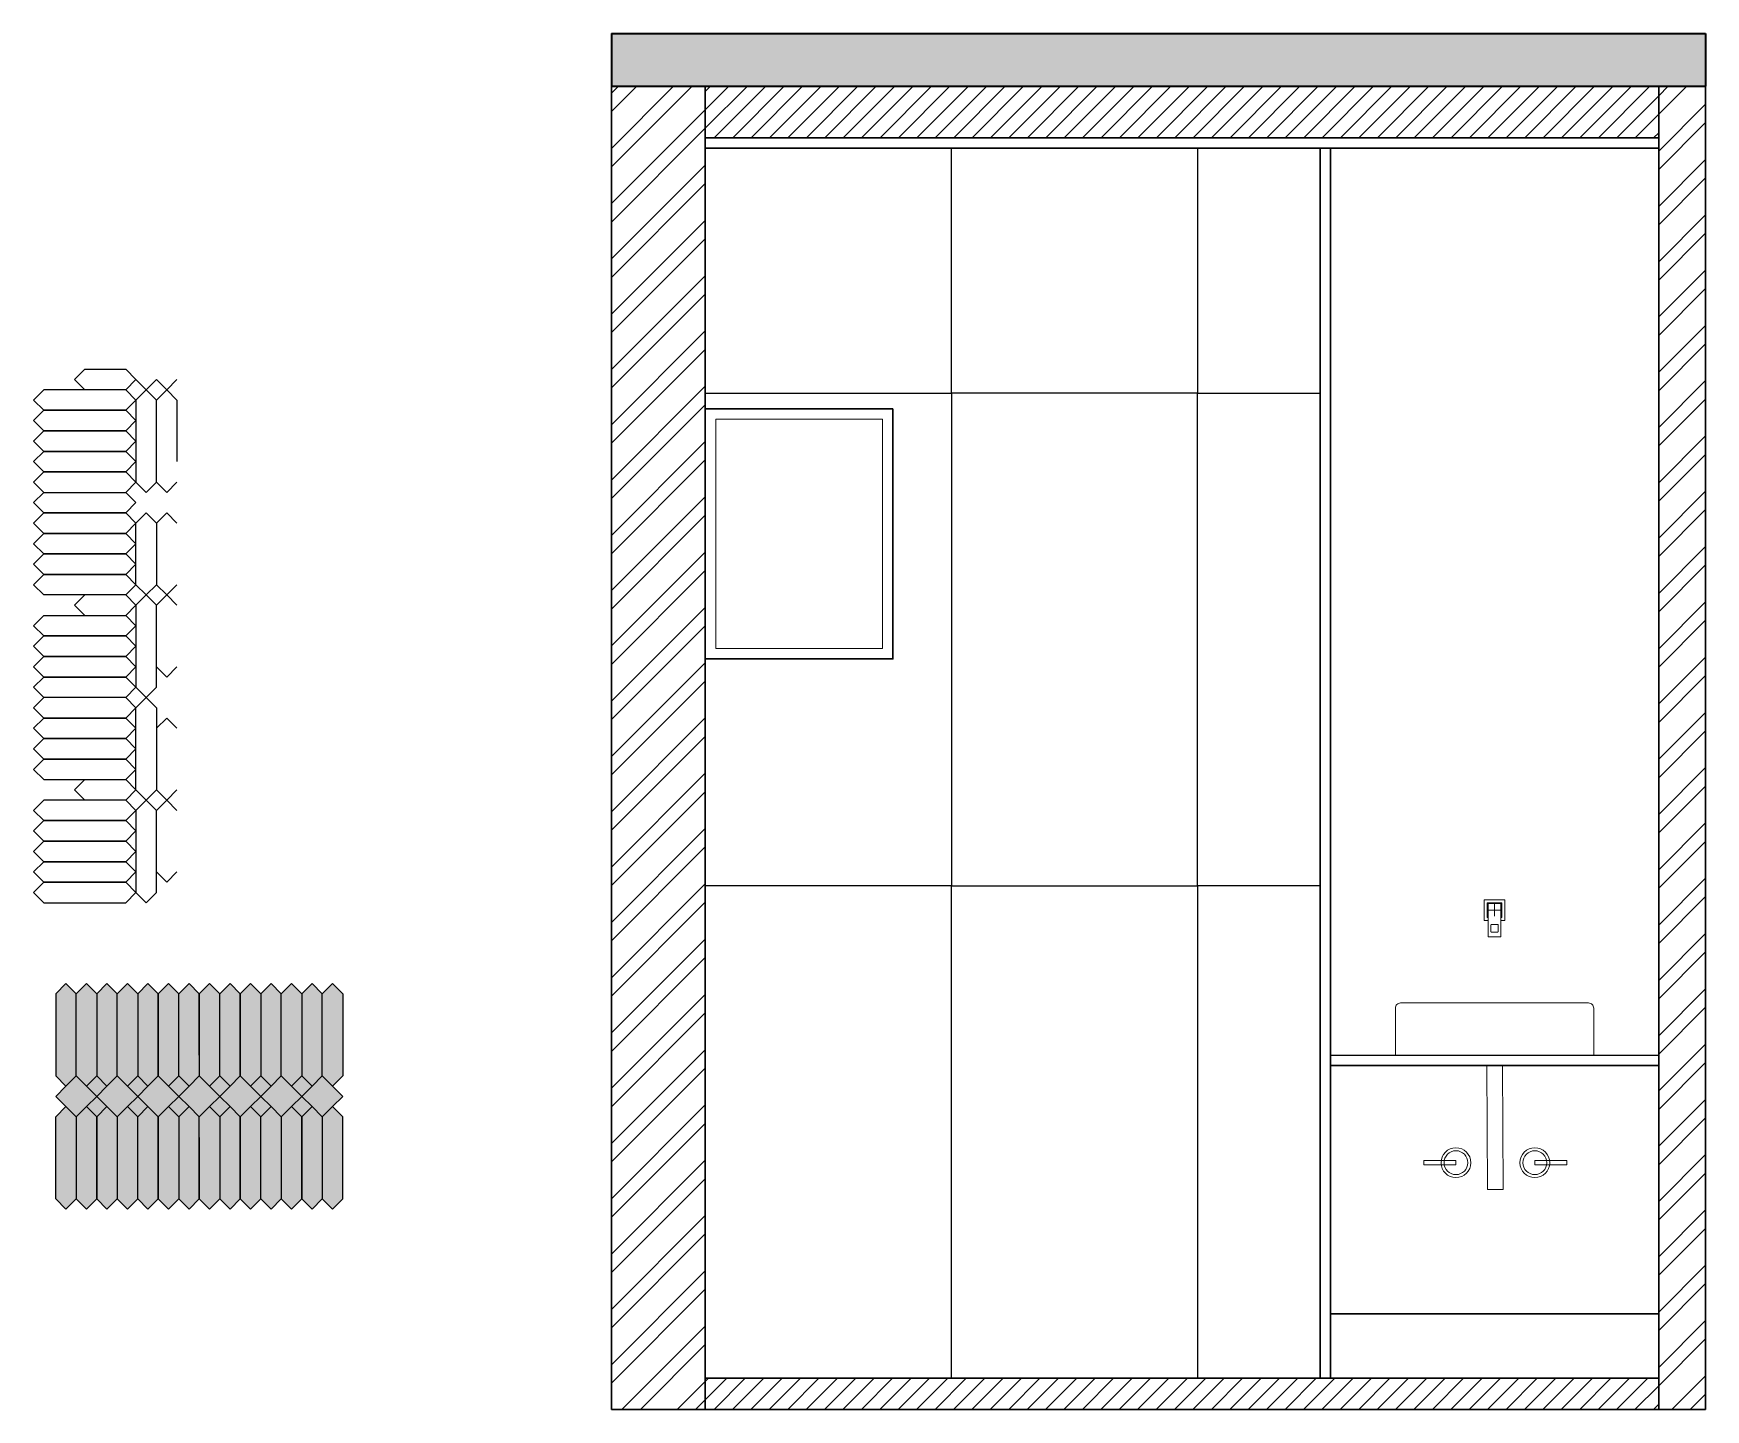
# Model space of a CAD drawing. Header units: millimetres. Extents: x 56222 to 3066687, y -650199 to -121287.
# Drawn here: x 156310.2 to 156470.7, y -180725.8 to -180593.8 of the extents above; entities that cross this region are included whole.
import ezdxf

# ---------------------------------------------------------------- set-up
doc = ezdxf.new("R2010")
doc.units = ezdxf.units.MM
doc.header["$MEASUREMENT"] = 0
doc.layers.add('AR HATCH-7', color=7, linetype='Continuous')
doc.layers.add('str coll', color=6, linetype='Continuous')
for name, color, linetype, lineweight in [('dim05', 1, 'Continuous', 13), ('Flooring', 253, 'Continuous', 30), ('FURNITURE', 32, 'Continuous', 9), ('HACHA', 253, 'Continuous', 5), ('INT-MISCELLENOUS', 250, 'Continuous', 0), ('UTILITY', 48, 'Continuous', 9), ('wall', 7, 'Continuous', 30), ('XX~SLAB ( BEAM )~ ( DIM )', 7, 'Continuous', 9)]:
    doc.layers.add(name, color=color, linetype=linetype, lineweight=lineweight)
doc.layers.add('hatch', color=253, linetype='Continuous', lineweight=0, transparency=0.4)
pattern_1 = [(45, (10583.0752, -2536.0334), (-0.8838834765, 0.8838834765), [])]

# ---------------------------------------------------------------- blocks, each defined once
blk = doc.blocks.new('28')
at = {"layer": 'INT-MISCELLENOUS'}
for p, q in [((2733.9, 15158.2), (2733.9, 15225.2)), ((2734.4, 15225.7), (2801.4, 15225.7)), ((2801.9, 15225.2), (2801.9, 15158.2)), ((2744.3, 15214.9), (2744.3, 15168.6)), ((2744.3, 15213.6), (2744.3, 15169.9)), ((2744.5, 15213.6), (2744.5, 15169.9)), ((2791.1, 15215.4), (2744.8, 15215.4)), ((2746.2, 15213), (2745, 15190.5)), ((2745, 15190.5), (2745, 15169.3)), ((2789.8, 15215.3), (2746.1, 15215.3)), ((2789.8, 15215.1), (2746.1, 15215.1)), ((2746.2, 15213), (2747.5, 15211.6)), ((2789.1, 15213.5), (2746.7, 15213.5)), ((2747.5, 15211.6), (2747.5, 15104.8)), ((2787.9, 15191.7), (2747.9, 15191.7)), ((2762.9, 15191.7), (2772.9, 15191.7)), ((2767.9, 15211.7), (2767.9, 15171.7)), ((2788.3, 15211.6), (2789.6, 15213)), ((2788.3, 15104.8), (2788.3, 15211.6)), ((2790.9, 15190.5), (2789.6, 15213)), ((2790.9, 15169.3), (2790.9, 15190.5)), ((2791.3, 15169.9), (2791.3, 15213.6)), ((2791.5, 15169.9), (2791.5, 15213.6)), ((2791.6, 15168.6), (2791.6, 15214.9)), ((2747.3, 15157.7), (2734.4, 15157.7)), ((2745.5, 15168.8), (2745.5, 15168.8)), ((2745.5, 15168.8), (2747.3, 15168.8)), ((2746.1, 15168.3), (2747.3, 15168.3)), ((2746.1, 15168.1), (2747.3, 15168.1)), ((2747.3, 15166.5), (2747.3, 15104.8)), ((2755.7, 15142.8), (2755.7, 15122.3)), ((2778.2, 15144.8), (2757.7, 15144.8)), ((2757.7, 15120.3), (2778.2, 15120.3)), ((2780.2, 15122.3), (2780.2, 15142.8)), ((2788.5, 15104.8), (2788.5, 15166.5)), ((2801.4, 15157.7), (2788.5, 15157.7)), ((2788.6, 15168.8), (2790.4, 15168.8)), ((2788.6, 15168.3), (2789.8, 15168.3)), ((2788.6, 15168.1), (2791.1, 15168.1)), ((2788.6, 15168.1), (2789.8, 15168.1)), ((2790.4, 15168.8), (2790.4, 15168.8)), ((2748, 15104.3), (2747.8, 15104.3)), ((2787.8, 15104.3), (2748, 15104.3)), ((2788, 15104.3), (2787.8, 15104.3))]:
    blk.add_line(p, q, dxfattribs=at)
for centre, radius, start, end in [((2734.4, 15225.2), 0.5, 90, 180), ((2801.4, 15225.2), 0.5, 0, 90), ((2744.8, 15214.9), 0.5, 90, 180), ((2746.1, 15213.6), 1.75, 90, 180), ((2746.1, 15169.9), 1.75, 180, 270), ((2746.1, 15213.6), 1.54, 90, 180), ((2746.1, 15169.9), 1.54, 180, 270), ((2745.5, 15190.5), 0.5, 176.8709, 180.0001), ((2745.5, 15169.3), 0.5, 180.0001, 270), ((2746.7, 15213), 0.5, 90, 176.8709), ((2789.1, 15213), 0.5, 3.1291, 90), ((2789.8, 15213.6), 1.75, 0, 90), ((2789.8, 15213.6), 1.54, 0, 90), ((2789.8, 15169.9), 1.75, 270, 0), ((2789.8, 15169.9), 1.54, 270, 0), ((2790.4, 15169.3), 0.5, 270, 359.9999), ((2790.4, 15190.5), 0.5, 0, 3.1291), ((2791.1, 15214.9), 0.5, 0, 90), ((2734.4, 15158.2), 0.5, 180, 270), ((2744.8, 15168.6), 0.5, 180, 270), ((2791.1, 15168.6), 0.5, 270, 0), ((2801.4, 15158.2), 0.5, 270, 0), ((2747.8, 15104.8), 0.5, 180, 270), ((2788, 15104.8), 0.5, 270, 0)]:
    blk.add_arc(centre, radius, start, end, dxfattribs=at)
blk.add_ellipse((2788.9, 15166.5), major_axis=(0, -3.5), ratio=0.087489, start_param=4.267199, end_param=4.712542, dxfattribs=at)
for points, knots in [([(2747.3, 15169.3), (2747.3, 15169.3), (2747.3, 15169.2), (2747.3, 15168.8), (2747.3, 15168.3), (2747.3, 15167.5), (2747.3, 15166.8), (2747.3, 15166.5)], [0.1341546, 0.1341546, 0.1341546, 0.1341546, 0.2729105, 0.4084535, 0.5742392, 0.7712264, 1, 1, 1, 1]), ([(2788.6, 15167.9), (2788.6, 15167.9), (2788.6, 15168.2), (2788.6, 15168.6), (2788.6, 15169), (2788.7, 15169.3), (2788.7, 15169.4), (2788.7, 15169.5)], [0, 0, 0, 0, 0.01693, 0.2332864, 0.4356781, 0.6238469, 0.7791071, 0.7791071, 0.7791071, 0.7791071]), ([(2755.7, 15142.8), (2755.7, 15143.1), (2755.8, 15143.6), (2756.3, 15144.3), (2756.9, 15144.7), (2757.4, 15144.8), (2757.7, 15144.8)], [0, 0, 0, 0, 0.263778, 0.516477, 0.767899, 1, 1, 1, 1]), ([(2757.7, 15120.3), (2757.4, 15120.3), (2756.8, 15120.4), (2756.2, 15120.9), (2755.8, 15121.5), (2755.7, 15122.1), (2755.7, 15122.3)], [0, 0, 0, 0, 0.263778, 0.516477, 0.767899, 1, 1, 1, 1]), ([(2778.2, 15144.8), (2778.4, 15144.8), (2779, 15144.7), (2779.7, 15144.2), (2780.1, 15143.5), (2780.2, 15143), (2780.2, 15142.8)], [0, 0, 0, 0, 0.263778, 0.516477, 0.767899, 1, 1, 1, 1]), ([(2780.2, 15122.3), (2780.2, 15122), (2780.1, 15121.5), (2779.6, 15120.8), (2778.9, 15120.4), (2778.4, 15120.3), (2778.2, 15120.3)], [0, 0, 0, 0, 0.263778, 0.516477, 0.767899, 1, 1, 1, 1])]:
    blk.add_open_spline(points, degree=3, knots=knots, dxfattribs=at)

msp = doc.modelspace()

# ---------------------------------------------------------------- hatches: boundary and pattern name
at = {"layer": 'AR HATCH-7', "lineweight": 30, "transparency": 33554559}
h = msp.add_hatch(dxfattribs=at)
h.set_pattern_fill('ANSI31', color=9, scale=10)
h.set_pattern_definition(pattern_1)
h.paths.add_polyline_path([(156374.662, -180722.794), (156374.662, -180725.794), (156466.162, -180725.794), (156466.162, -180722.794)])
at = {"layer": 'hatch'}
h = msp.add_hatch(dxfattribs=at)
h.set_pattern_fill('AR-CONC', color=256, scale=0.5)
h.set_pattern_definition([(50, (10583.0752, -2536.0334), (3.586300913, -0.313760675), [0.375, -4.125]), (355, (10583.0752, -2536.0334), (-0.69375667, 3.76096067), [0.3, -3.3]), (100.4514445, (10583.374, -2536.0596), (2.892544234, 3.447199955), [0.31870096, -3.50571056]), (46.1842, (10583.0752, -2535.0334), (5.33620665, -0.8275964), [0.5625, -6.1875]), (96.6356355, (10583.52, -2535.1024), (4.67330973, 4.870593), [0.47805171, -5.2585688]), (351.184164, (10583.075, -2535.0334), (4.67330973, 4.870593), [0.45, -4.95]), (21, (10583.5752, -2535.2834), (2.98453526, -2.013094453), [0.375, -4.125]), (326, (10583.5752, -2535.2834), (1.21657666, 3.625750225), [0.3, -3.3]), (71.4514447, (10583.824, -2535.4512), (4.201111884, 1.612655764), [0.31870095, -3.50571056]), (37.5, (10583.0752, -2536.0334), (0.0607992766, 1.664469269), [0, -3.26, 0, -3.35, 0, -3.3125]), (7.5, (10583.0752, -2536.0334), (1.315347687, 1.97205856), [0, -1.91, 0, -3.185, 0, -1.2625]), (327.5, (10581.9602, -2536.0334), (2.669112181, -0.112774359), [0, -1.25, 0, -3.9, 0, -5.175]), (317.5, (10581.4602, -2536.0334), (2.915930847, 0.500524912), [0, -1.625, 0, -2.59, 0, -3.675])])
h.paths.add_polyline_path([(156365.662, -180593.794), (156365.662, -180598.854), (156470.662, -180598.854), (156470.662, -180593.794)])
at = {"layer": 'hatch', "ltscale": 10}
h = msp.add_hatch(dxfattribs=at)
h.set_pattern_fill('ANSI32', color=256, scale=10, style=0)
h.set_pattern_definition([(45, (10583.0752, -2536.0334), (-2.65165043, 2.65165043), []), (45, (10584.843, -2536.0334), (-2.65165043, 2.65165043), [])])
h.paths.add_polyline_path([(156374.662, -180598.854), (156365.662, -180598.854), (156365.662, -180725.794), (156374.662, -180725.794)])
h.paths.add_polyline_path([(156466.162, -180725.794), (156470.662, -180725.794), (156470.662, -180598.854), (156466.162, -180598.854)])
at = {"layer": 'hatch'}
h = msp.add_hatch(dxfattribs=at)
h.set_pattern_fill('ANSI31', color=6, scale=10)
h.set_pattern_definition(pattern_1)
h.paths.add_polyline_path([(156466.162, -180603.794), (156466.162, -180598.854), (156374.662, -180598.854), (156374.662, -180603.794)])
at = {"layer": 'XX~SLAB ( BEAM )~ ( DIM )', "linetype": 'Continuous', "lineweight": 25, "true_color": 0x99371e, "transparency": 33554607}
h = msp.add_hatch(color=24, dxfattribs=at)
h.dxf.hatch_style = 1
h.paths.add_polyline_path([(156339.87, -180697.719), (156338.886, -180696.735), (156337.902, -180697.719), (156337.902, -180705.591), (156338.886, -180706.575), (156339.87, -180705.591)])
h.paths.add_polyline_path([(156337.902, -180697.719), (156336.918, -180696.735), (156335.934, -180697.719), (156335.934, -180705.591), (156336.918, -180706.575), (156337.902, -180705.591)])
h.paths.add_polyline_path([(156335.934, -180697.719), (156334.95, -180696.735), (156333.966, -180697.719), (156333.966, -180705.591), (156334.95, -180706.575), (156335.934, -180705.591)])
h.paths.add_polyline_path([(156333.966, -180697.719), (156332.982, -180696.735), (156331.998, -180697.719), (156331.998, -180705.591), (156332.982, -180706.575), (156333.966, -180705.591)])
h.paths.add_polyline_path([(156331.998, -180697.719), (156331.014, -180696.735), (156330.03, -180697.719), (156330.03, -180705.591), (156331.014, -180706.575), (156331.998, -180705.591)])
h.paths.add_polyline_path([(156330.03, -180697.719), (156329.046, -180696.735), (156328.062, -180697.719), (156328.062, -180705.591), (156329.046, -180706.575), (156330.03, -180705.591)])
h.paths.add_polyline_path([(156328.062, -180697.719), (156327.078, -180696.735), (156326.094, -180697.719), (156326.094, -180705.591), (156327.078, -180706.575), (156328.062, -180705.591)])
h.paths.add_polyline_path([(156326.094, -180699.687), (156326.094, -180697.719), (156325.11, -180696.735), (156324.126, -180697.719), (156324.126, -180705.591), (156325.11, -180706.575), (156326.094, -180705.591)])
h.paths.add_polyline_path([(156324.126, -180697.719), (156323.142, -180696.735), (156322.158, -180697.719), (156322.158, -180705.591), (156323.142, -180706.575), (156324.126, -180705.591)])
h.paths.add_polyline_path([(156322.158, -180697.719), (156321.174, -180696.735), (156320.19, -180697.719), (156320.19, -180705.591), (156321.174, -180706.575), (156322.158, -180705.591)])
h.paths.add_polyline_path([(156320.19, -180697.719), (156319.206, -180696.735), (156318.222, -180697.719), (156318.222, -180705.591), (156319.206, -180706.575), (156320.19, -180705.591)])
h.paths.add_polyline_path([(156318.222, -180697.719), (156317.238, -180696.735), (156316.254, -180697.719), (156316.254, -180705.591), (156317.238, -180706.575), (156318.222, -180705.591)])
h.paths.add_polyline_path([(156316.254, -180697.719), (156315.27, -180696.735), (156314.286, -180697.719), (156314.286, -180705.591), (156315.27, -180706.575), (156316.254, -180705.591)])
h.paths.add_polyline_path([(156314.286, -180697.719), (156313.302, -180696.735), (156312.318, -180697.719), (156312.318, -180705.591), (156313.302, -180706.575), (156314.286, -180705.591)])
h.paths.add_polyline_path([(156314.286, -180685.911), (156313.302, -180684.927), (156312.318, -180685.911), (156312.318, -180693.783), (156313.302, -180694.767), (156314.286, -180693.783)])
h.paths.add_polyline_path([(156316.254, -180685.911), (156315.27, -180684.927), (156314.286, -180685.911), (156314.286, -180693.783), (156315.27, -180694.767), (156316.254, -180693.783)])
h.paths.add_polyline_path([(156318.222, -180685.911), (156317.238, -180684.927), (156316.254, -180685.911), (156316.254, -180693.783), (156317.238, -180694.767), (156318.222, -180693.783)])
h.paths.add_polyline_path([(156320.19, -180685.911), (156319.206, -180684.927), (156318.222, -180685.911), (156318.222, -180693.783), (156319.206, -180694.767), (156320.19, -180693.783)])
h.paths.add_polyline_path([(156322.158, -180685.911), (156321.174, -180684.927), (156320.19, -180685.911), (156320.19, -180693.783), (156321.174, -180694.767), (156322.158, -180693.783)])
h.paths.add_polyline_path([(156324.126, -180685.911), (156323.142, -180684.927), (156322.158, -180685.911), (156322.158, -180693.783), (156323.142, -180694.767), (156324.126, -180693.783)])
h.paths.add_polyline_path([(156326.094, -180685.911), (156325.11, -180684.927), (156324.126, -180685.911), (156324.126, -180693.783), (156325.11, -180694.767), (156326.094, -180693.783)])
h.paths.add_polyline_path([(156328.062, -180685.911), (156327.078, -180684.927), (156326.094, -180685.911), (156326.094, -180691.815), (156326.094, -180693.783), (156327.078, -180694.767), (156328.062, -180693.783)])
h.paths.add_polyline_path([(156330.03, -180685.911), (156329.046, -180684.927), (156328.062, -180685.911), (156328.062, -180693.783), (156329.046, -180694.767), (156330.03, -180693.783)])
h.paths.add_polyline_path([(156331.998, -180685.911), (156331.014, -180684.927), (156330.03, -180685.911), (156330.03, -180693.783), (156331.014, -180694.767), (156331.998, -180693.783)])
h.paths.add_polyline_path([(156333.966, -180685.911), (156332.982, -180684.927), (156331.998, -180685.911), (156331.998, -180693.783), (156332.982, -180694.767), (156333.966, -180693.783)])
h.paths.add_polyline_path([(156335.934, -180685.911), (156334.95, -180684.927), (156333.966, -180685.911), (156333.966, -180693.783), (156334.95, -180694.767), (156335.934, -180693.783)])
h.paths.add_polyline_path([(156337.902, -180685.911), (156336.918, -180684.927), (156335.934, -180685.911), (156335.934, -180693.783), (156336.918, -180694.767), (156337.902, -180693.783)])
h.paths.add_polyline_path([(156339.87, -180685.911), (156338.886, -180684.927), (156337.902, -180685.911), (156337.902, -180693.783), (156338.886, -180694.767), (156339.87, -180693.783)])
at = {"layer": 'XX~SLAB ( BEAM )~ ( DIM )', "linetype": 'Continuous', "lineweight": 25, "true_color": 0x465e1c, "transparency": 33554556}
h = msp.add_hatch(color=69, dxfattribs=at)
h.dxf.hatch_style = 1
h.paths.add_polyline_path([(156339.87, -180695.751), (156338.886, -180694.767), (156337.902, -180693.783), (156336.918, -180694.767), (156335.934, -180695.751), (156336.918, -180696.735), (156337.902, -180697.719), (156338.886, -180696.735)])
h.paths.add_polyline_path([(156334.95, -180694.767), (156333.966, -180693.783), (156332.982, -180694.767), (156331.998, -180695.751), (156332.982, -180696.735), (156333.966, -180697.719), (156334.95, -180696.735), (156335.934, -180695.751)])
h.paths.add_polyline_path([(156331.014, -180694.767), (156330.03, -180693.783), (156329.046, -180694.767), (156328.062, -180695.751), (156329.046, -180696.735), (156330.03, -180697.719), (156331.014, -180696.735), (156331.998, -180695.751)])
h.paths.add_polyline_path([(156327.078, -180694.767), (156326.094, -180693.783), (156325.11, -180694.767), (156324.126, -180695.751), (156325.11, -180696.735), (156326.094, -180697.719), (156327.078, -180696.735), (156328.062, -180695.751)])
h.paths.add_polyline_path([(156323.142, -180694.767), (156322.158, -180693.783), (156321.174, -180694.767), (156320.19, -180695.751), (156321.174, -180696.735), (156322.158, -180697.719), (156323.142, -180696.735), (156324.126, -180695.751)])
h.paths.add_polyline_path([(156319.206, -180694.767), (156318.222, -180693.783), (156317.238, -180694.767), (156316.254, -180695.751), (156317.238, -180696.735), (156318.222, -180697.719), (156319.206, -180696.735), (156320.19, -180695.751)])
h.paths.add_polyline_path([(156315.27, -180694.767), (156314.286, -180693.783), (156313.302, -180694.767), (156312.318, -180695.751), (156313.302, -180696.735), (156314.286, -180697.719), (156315.27, -180696.735), (156316.254, -180695.751)])
h = msp.add_hatch(color=69, dxfattribs=at)
h.dxf.hatch_style = 1
h.paths.add_polyline_path([(156317.238, -180694.767), (156316.254, -180693.783), (156315.27, -180694.767), (156316.254, -180695.751)])
h.paths.add_polyline_path([(156320.19, -180693.783), (156319.206, -180694.767), (156320.19, -180695.751), (156321.174, -180694.767)])
h.paths.add_polyline_path([(156324.126, -180693.783), (156323.142, -180694.767), (156324.126, -180695.751), (156325.11, -180694.767)])
h.paths.add_polyline_path([(156321.174, -180696.735), (156320.19, -180695.751), (156319.206, -180696.735), (156320.19, -180697.719)])
h.paths.add_polyline_path([(156317.238, -180696.735), (156316.254, -180695.751), (156315.27, -180696.735), (156316.254, -180697.719)])
h.paths.add_polyline_path([(156324.126, -180695.751), (156323.142, -180696.735), (156324.126, -180697.719), (156325.11, -180696.735)])
h.paths.add_polyline_path([(156329.046, -180694.767), (156328.062, -180693.783), (156327.078, -180694.767), (156328.062, -180695.751)])
h.paths.add_polyline_path([(156328.062, -180695.751), (156327.078, -180696.735), (156328.062, -180697.719), (156329.046, -180696.735)])
h.paths.add_polyline_path([(156332.982, -180694.767), (156331.998, -180693.783), (156331.014, -180694.767), (156331.998, -180695.751)])
h.paths.add_polyline_path([(156332.982, -180696.735), (156331.998, -180695.751), (156331.014, -180696.735), (156331.998, -180697.719)])
h.paths.add_polyline_path([(156336.918, -180694.767), (156335.934, -180693.783), (156334.95, -180694.767), (156335.934, -180695.751)])
h.paths.add_polyline_path([(156336.918, -180696.735), (156335.934, -180695.751), (156334.95, -180696.735), (156335.934, -180697.719)])

# ---------------------------------------------------------------- linework, layer by layer
at = {"color": 6, "lineweight": 30}
for p, q in [((156374.662, -180603.794), (156466.162, -180603.794)), ((156374.662, -180604.794), (156466.162, -180604.794))]:
    msp.add_line(p, q, dxfattribs=at)
at = {"layer": 'dim05', "color": 1, "lineweight": 35}
for p, q in [((156365.662, -180593.794), (156470.662, -180593.794)), ((156365.662, -180593.794), (156365.662, -180598.854)), ((156470.662, -180593.794), (156470.662, -180598.854)), ((156365.662, -180598.854), (156470.662, -180598.854))]:
    msp.add_line(p, q, dxfattribs=at)
at = {"layer": 'Flooring', "ltscale": 4}
msp.add_line((156374.662, -180722.794), (156466.162, -180722.794), dxfattribs=at)
at = {"layer": 'FURNITURE', "lineweight": 30}
msp.add_lwpolyline([(156434.662, -180692.794), (156466.162, -180692.794), (156466.162, -180716.603), (156434.662, -180716.603)], close=True, dxfattribs=at)
at = {"layer": 'HACHA', "color": 5, "lineweight": 30}
for p, q in [((156433.662, -180722.794), (156433.662, -180604.794)), ((156434.662, -180722.794), (156434.662, -180604.794))]:
    msp.add_line(p, q, dxfattribs=at)
at = {"layer": 'str coll', "color": 252, "lineweight": 5, "true_color": 0x939598}
for points in [[(156449.657, -180692.794), (156451.168, -180692.794), (156451.246, -180704.677), (156449.734, -180704.677)], [(156446.706, -180701.908), (156443.63, -180701.908), (156443.63, -180702.318), (156446.706, -180702.318)], [(156454.275, -180701.908), (156457.35, -180701.908), (156457.35, -180702.318), (156454.275, -180702.318)]]:
    msp.add_lwpolyline(points, close=True, dxfattribs=at)
for centre, radius in [((156446.706, -180702.113), 1.429), ((156446.706, -180702.113), 1.143), ((156454.275, -180702.113), 1.429), ((156454.275, -180702.113), 1.143)]:
    msp.add_circle(centre, radius, dxfattribs=at)
at = {"layer": 'UTILITY', "ltscale": 3}
msp.add_lwpolyline([(156459.929, -180691.794), (156440.896, -180691.794), (156440.896, -180687.292, -0.4142136), (156441.396, -180686.792), (156459.429, -180686.792, -0.4142136), (156459.929, -180687.292)], format="xyb", close=True, dxfattribs=at)
at = {"layer": 'wall', "lineweight": 30}
for p, q in [((156365.662, -180598.854), (156365.662, -180725.794)), ((156374.662, -180598.854), (156374.662, -180725.794)), ((156466.162, -180598.854), (156466.162, -180725.794)), ((156470.662, -180598.854), (156470.662, -180725.794)), ((156365.662, -180725.794), (156470.662, -180725.794))]:
    msp.add_line(p, q, dxfattribs=at)
at = {"layer": 'wall', "color": 18, "lineweight": 25, "true_color": 0x000000}
for p, q in [((156434.662, -180691.794), (156466.162, -180691.794)), ((156434.662, -180692.794), (156466.162, -180692.794))]:
    msp.add_line(p, q, dxfattribs=at)
at = {"layer": 'wall', "lineweight": 30}
msp.add_lwpolyline([(156392.662, -180629.794), (156374.662, -180629.794), (156374.662, -180653.794), (156392.662, -180653.794)], close=True, dxfattribs=at)
at = {"layer": 'wall', "lineweight": 5}
msp.add_lwpolyline([(156391.662, -180630.794), (156375.662, -180630.794), (156375.662, -180652.794), (156391.662, -180652.794)], close=True, dxfattribs=at)
at = {"layer": 'XX~SLAB ( BEAM )~ ( DIM )', "color": 33, "lineweight": 25, "true_color": 0xbea383}
for p, q in [((156315.099, -180626.008), (156314.115, -180626.992)), ((156320.019, -180626.992), (156319.035, -180626.008)), ((156311.163, -180627.976), (156310.179, -180628.96)), ((156315.099, -180627.976), (156314.115, -180626.992)), ((156320.019, -180626.992), (156319.035, -180627.976)), ((156320.019, -180628.96), (156319.035, -180627.976)), ((156321.003, -180627.976), (156320.019, -180626.992)), ((156321.003, -180627.976), (156320.019, -180628.96)), ((156321.003, -180627.976), (156321.987, -180626.992)), ((156321.003, -180627.976), (156321.987, -180626.992)), ((156321.003, -180627.976), (156321.987, -180628.96)), ((156322.971, -180627.976), (156321.987, -180626.992)), ((156322.971, -180627.976), (156321.987, -180626.992)), ((156322.971, -180627.976), (156321.987, -180628.96)), ((156322.971, -180627.976), (156321.987, -180628.96)), ((156322.971, -180627.976), (156323.955, -180626.992)), ((156322.971, -180627.976), (156323.955, -180628.96)), ((156311.163, -180629.944), (156310.179, -180628.96)), ((156311.163, -180629.944), (156310.179, -180630.928)), ((156320.019, -180628.96), (156319.035, -180629.944)), ((156320.019, -180630.928), (156319.035, -180629.944)), ((156323.955, -180628.96), (156323.955, -180634.864)), ((156311.163, -180631.912), (156310.179, -180630.928)), ((156320.019, -180630.928), (156319.035, -180631.912)), ((156311.163, -180631.912), (156310.179, -180632.896)), ((156311.163, -180633.88), (156310.179, -180632.896)), ((156320.019, -180632.896), (156319.035, -180631.912)), ((156320.019, -180632.896), (156319.035, -180633.88)), ((156311.163, -180633.88), (156310.179, -180634.864)), ((156320.019, -180634.864), (156319.035, -180633.88)), ((156311.163, -180635.848), (156310.179, -180634.864)), ((156311.163, -180635.848), (156310.179, -180636.832)), ((156320.019, -180634.864), (156319.035, -180635.848)), ((156320.019, -180636.832), (156319.035, -180635.848)), ((156311.163, -180637.816), (156310.179, -180636.832)), ((156311.163, -180637.816), (156310.179, -180638.8)), ((156320.019, -180636.832), (156319.035, -180637.816)), ((156320.019, -180638.8), (156319.035, -180637.816)), ((156320.019, -180636.832), (156321.003, -180637.816)), ((156321.987, -180636.832), (156321.003, -180637.816)), ((156321.987, -180636.832), (156322.971, -180637.816)), ((156323.955, -180636.832), (156322.971, -180637.816)), ((156311.163, -180639.784), (156310.179, -180638.8)), ((156320.019, -180638.8), (156319.035, -180639.784)), ((156311.163, -180639.784), (156310.179, -180640.768)), ((156311.163, -180641.752), (156310.179, -180640.768)), ((156320.019, -180640.768), (156319.035, -180639.784)), ((156320.019, -180640.768), (156319.035, -180641.752)), ((156320.019, -180640.768), (156321.003, -180639.784)), ((156321.987, -180640.768), (156321.003, -180639.784)), ((156321.987, -180640.768), (156322.971, -180639.784)), ((156323.955, -180640.768), (156322.971, -180639.784)), ((156311.163, -180641.752), (156310.179, -180642.736)), ((156311.163, -180643.72), (156310.179, -180642.736)), ((156320.019, -180642.736), (156319.035, -180641.752)), ((156320.019, -180642.736), (156319.035, -180643.72)), ((156311.163, -180643.72), (156310.179, -180644.704)), ((156320.019, -180644.704), (156319.035, -180643.72)), ((156311.163, -180645.688), (156310.179, -180644.704)), ((156311.163, -180645.688), (156310.179, -180646.672)), ((156320.019, -180644.704), (156319.035, -180645.688)), ((156320.019, -180646.672), (156319.035, -180645.688)), ((156311.163, -180647.656), (156310.179, -180646.672)), ((156320.019, -180646.672), (156319.035, -180647.656)), ((156321.003, -180647.656), (156320.019, -180646.672)), ((156321.003, -180647.656), (156321.987, -180646.672)), ((156322.971, -180647.656), (156321.987, -180646.672)), ((156322.971, -180647.656), (156321.987, -180646.672)), ((156322.971, -180647.656), (156323.955, -180646.672)), ((156315.099, -180647.656), (156314.115, -180648.64)), ((156315.099, -180649.624), (156314.115, -180648.64)), ((156320.019, -180648.64), (156319.035, -180647.656)), ((156320.019, -180648.64), (156319.035, -180649.624)), ((156321.003, -180647.656), (156320.019, -180648.64)), ((156321.003, -180647.656), (156321.987, -180648.64)), ((156321.003, -180647.656), (156321.987, -180648.64)), ((156322.971, -180647.656), (156321.987, -180648.64)), ((156322.971, -180647.656), (156321.987, -180648.64)), ((156322.971, -180647.656), (156323.955, -180648.64)), ((156311.163, -180649.624), (156310.179, -180650.608)), ((156311.163, -180651.592), (156310.179, -180650.608)), ((156320.019, -180650.608), (156319.035, -180649.624)), ((156320.019, -180650.608), (156319.035, -180651.592)), ((156311.163, -180651.592), (156310.179, -180652.576)), ((156320.019, -180652.576), (156319.035, -180651.592)), ((156311.163, -180653.56), (156310.179, -180652.576)), ((156311.163, -180653.56), (156310.179, -180654.544)), ((156320.019, -180652.576), (156319.035, -180653.56)), ((156320.019, -180654.544), (156319.035, -180653.56)), ((156311.163, -180655.528), (156310.179, -180654.544)), ((156311.163, -180655.528), (156310.179, -180656.512)), ((156320.019, -180654.544), (156319.035, -180655.528)), ((156320.019, -180656.512), (156319.035, -180655.528)), ((156321.987, -180654.544), (156322.971, -180655.528)), ((156323.955, -180654.544), (156322.971, -180655.528)), ((156311.163, -180657.496), (156310.179, -180656.512)), ((156320.019, -180656.512), (156319.035, -180657.496)), ((156320.019, -180656.512), (156321.003, -180657.496)), ((156321.987, -180656.512), (156321.003, -180657.496)), ((156311.163, -180657.496), (156310.179, -180658.48)), ((156311.163, -180659.464), (156310.179, -180658.48)), ((156320.019, -180658.48), (156319.035, -180657.496)), ((156320.019, -180658.48), (156319.035, -180659.464)), ((156320.019, -180658.48), (156321.003, -180657.496)), ((156321.987, -180658.48), (156321.003, -180657.496)), ((156311.163, -180659.464), (156310.179, -180660.448)), ((156320.019, -180660.448), (156319.035, -180659.464)), ((156321.987, -180660.448), (156322.971, -180659.464)), ((156323.955, -180660.448), (156322.971, -180659.464)), ((156311.163, -180661.432), (156310.179, -180660.448)), ((156311.163, -180661.432), (156310.179, -180662.416)), ((156320.019, -180660.448), (156319.035, -180661.432)), ((156320.019, -180662.416), (156319.035, -180661.432)), ((156311.163, -180663.4), (156310.179, -180662.416)), ((156311.163, -180663.4), (156310.179, -180664.384)), ((156320.019, -180662.416), (156319.035, -180663.4)), ((156320.019, -180664.384), (156319.035, -180663.4)), ((156311.163, -180665.368), (156310.179, -180664.384)), ((156320.019, -180664.384), (156319.035, -180665.368)), ((156315.099, -180665.368), (156314.115, -180666.352)), ((156315.099, -180667.336), (156314.115, -180666.352)), ((156320.019, -180666.352), (156319.035, -180665.368)), ((156320.019, -180666.352), (156319.035, -180667.336)), ((156321.003, -180667.336), (156320.019, -180666.352)), ((156321.003, -180667.336), (156321.987, -180666.352)), ((156321.003, -180667.336), (156321.987, -180666.352)), ((156322.971, -180667.336), (156321.987, -180666.352)), ((156322.971, -180667.336), (156321.987, -180666.352)), ((156322.971, -180667.336), (156323.955, -180666.352)), ((156311.163, -180667.336), (156310.179, -180668.32)), ((156311.163, -180669.304), (156310.179, -180668.32)), ((156320.019, -180668.32), (156319.035, -180667.336)), ((156320.019, -180668.32), (156319.035, -180669.304)), ((156321.003, -180667.336), (156320.019, -180668.32)), ((156321.003, -180667.336), (156321.987, -180668.32)), ((156321.003, -180667.336), (156321.987, -180668.32)), ((156322.971, -180667.336), (156321.987, -180668.32)), ((156322.971, -180667.336), (156321.987, -180668.32)), ((156322.971, -180667.336), (156323.955, -180668.32)), ((156311.163, -180669.304), (156310.179, -180670.288)), ((156320.019, -180670.288), (156319.035, -180669.304)), ((156311.163, -180671.272), (156310.179, -180670.288)), ((156311.163, -180671.272), (156310.179, -180672.256)), ((156320.019, -180670.288), (156319.035, -180671.272)), ((156320.019, -180672.256), (156319.035, -180671.272)), ((156311.163, -180673.24), (156310.179, -180672.256)), ((156311.163, -180673.24), (156310.179, -180674.224)), ((156320.019, -180672.256), (156319.035, -180673.24)), ((156320.019, -180674.224), (156319.035, -180673.24)), ((156311.163, -180675.208), (156310.179, -180674.224)), ((156320.019, -180674.224), (156319.035, -180675.208)), ((156321.987, -180674.224), (156322.971, -180675.208)), ((156323.955, -180674.224), (156322.971, -180675.208)), ((156311.163, -180675.208), (156310.179, -180676.192)), ((156311.163, -180677.176), (156310.179, -180676.192)), ((156320.019, -180676.192), (156319.035, -180675.208)), ((156320.019, -180676.192), (156319.035, -180677.176)), ((156320.019, -180676.192), (156321.003, -180677.176)), ((156321.987, -180676.192), (156321.003, -180677.176)), ((156313.302, -180684.927), (156312.318, -180685.911)), ((156313.302, -180684.927), (156314.286, -180685.911)), ((156315.27, -180684.927), (156314.286, -180685.911)), ((156315.27, -180684.927), (156316.254, -180685.911)), ((156317.238, -180684.927), (156316.254, -180685.911)), ((156316.254, -180685.911), (156316.254, -180693.783)), ((156316.254, -180685.911), (156316.254, -180693.783)), ((156317.238, -180684.927), (156318.222, -180685.911)), ((156319.206, -180684.927), (156318.222, -180685.911)), ((156319.206, -180684.927), (156320.19, -180685.911)), ((156321.174, -180684.927), (156320.19, -180685.911)), ((156320.19, -180685.911), (156320.19, -180693.783)), ((156320.19, -180685.911), (156320.19, -180693.783)), ((156321.174, -180684.927), (156322.158, -180685.911)), ((156323.142, -180684.927), (156322.158, -180685.911)), ((156322.158, -180685.911), (156322.158, -180693.783)), ((156323.142, -180684.927), (156324.126, -180685.911)), ((156325.11, -180684.927), (156324.126, -180685.911)), ((156325.11, -180684.927), (156326.094, -180685.911)), ((156327.078, -180684.927), (156326.094, -180685.911)), ((156327.078, -180684.927), (156328.062, -180685.911)), ((156329.046, -180684.927), (156328.062, -180685.911)), ((156329.046, -180684.927), (156330.03, -180685.911)), ((156331.014, -180684.927), (156330.03, -180685.911)), ((156330.03, -180685.911), (156330.03, -180693.783)), ((156331.014, -180684.927), (156331.998, -180685.911)), ((156332.982, -180684.927), (156331.998, -180685.911)), ((156331.998, -180685.911), (156331.998, -180693.783)), ((156331.998, -180685.911), (156331.998, -180693.783)), ((156332.982, -180684.927), (156333.966, -180685.911)), ((156334.95, -180684.927), (156333.966, -180685.911)), ((156334.95, -180684.927), (156335.934, -180685.911)), ((156336.918, -180684.927), (156335.934, -180685.911)), ((156335.934, -180685.911), (156335.934, -180693.783)), ((156335.934, -180685.911), (156335.934, -180693.783)), ((156336.918, -180684.927), (156337.902, -180685.911)), ((156338.886, -180684.927), (156337.902, -180685.911)), ((156338.886, -180684.927), (156339.87, -180685.911)), ((156312.318, -180693.783), (156313.302, -180694.767)), ((156314.286, -180693.783), (156313.302, -180694.767)), ((156314.286, -180693.783), (156313.302, -180694.767)), ((156314.286, -180693.783), (156315.27, -180694.767)), ((156314.286, -180693.783), (156315.27, -180694.767)), ((156316.254, -180693.783), (156315.27, -180694.767)), ((156316.254, -180693.783), (156317.238, -180694.767)), ((156318.222, -180693.783), (156317.238, -180694.767)), ((156318.222, -180693.783), (156317.238, -180694.767)), ((156318.222, -180693.783), (156319.206, -180694.767)), ((156318.222, -180693.783), (156319.206, -180694.767)), ((156320.19, -180693.783), (156319.206, -180694.767)), ((156320.19, -180693.783), (156321.174, -180694.767)), ((156322.158, -180693.783), (156321.174, -180694.767)), ((156322.158, -180693.783), (156321.174, -180694.767)), ((156322.158, -180693.783), (156323.142, -180694.767)), ((156324.126, -180693.783), (156323.142, -180694.767)), ((156324.126, -180693.783), (156325.11, -180694.767)), ((156326.094, -180693.783), (156325.11, -180694.767)), ((156326.094, -180693.783), (156325.11, -180694.767)), ((156326.094, -180693.783), (156325.11, -180694.767)), ((156326.094, -180693.783), (156325.11, -180694.767)), ((156326.094, -180693.783), (156327.078, -180694.767)), ((156326.094, -180693.783), (156327.078, -180694.767)), ((156326.094, -180693.783), (156327.078, -180694.767)), ((156326.094, -180693.783), (156327.078, -180694.767)), ((156328.062, -180693.783), (156327.078, -180694.767)), ((156328.062, -180693.783), (156329.046, -180694.767)), ((156330.03, -180693.783), (156329.046, -180694.767)), ((156330.03, -180693.783), (156331.014, -180694.767)), ((156330.03, -180693.783), (156331.014, -180694.767)), ((156331.998, -180693.783), (156331.014, -180694.767)), ((156331.998, -180693.783), (156332.982, -180694.767)), ((156333.966, -180693.783), (156332.982, -180694.767)), ((156333.966, -180693.783), (156332.982, -180694.767)), ((156333.966, -180693.783), (156334.95, -180694.767)), ((156333.966, -180693.783), (156334.95, -180694.767)), ((156335.934, -180693.783), (156334.95, -180694.767)), ((156335.934, -180693.783), (156336.918, -180694.767)), ((156337.902, -180693.783), (156336.918, -180694.767)), ((156337.902, -180693.783), (156336.918, -180694.767)), ((156337.902, -180693.783), (156338.886, -180694.767)), ((156337.902, -180693.783), (156338.886, -180694.767)), ((156339.87, -180693.783), (156338.886, -180694.767)), ((156312.318, -180695.751), (156313.302, -180694.767)), ((156316.254, -180695.751), (156315.27, -180694.767)), ((156316.254, -180695.751), (156317.238, -180694.767)), ((156320.19, -180695.751), (156319.206, -180694.767)), ((156320.19, -180695.751), (156321.174, -180694.767)), ((156323.142, -180694.767), (156324.126, -180695.751)), ((156324.126, -180695.751), (156323.142, -180694.767)), ((156325.11, -180694.767), (156324.126, -180695.751)), ((156324.126, -180695.751), (156325.11, -180694.767)), ((156324.126, -180695.751), (156325.11, -180694.767)), ((156328.062, -180695.751), (156327.078, -180694.767)), ((156327.078, -180694.767), (156328.062, -180695.751)), ((156328.062, -180695.751), (156327.078, -180694.767)), ((156329.046, -180694.767), (156328.062, -180695.751)), ((156328.062, -180695.751), (156329.046, -180694.767)), ((156331.998, -180695.751), (156331.014, -180694.767)), ((156331.998, -180695.751), (156332.982, -180694.767)), ((156335.934, -180695.751), (156334.95, -180694.767)), ((156335.934, -180695.751), (156336.918, -180694.767)), ((156339.87, -180695.751), (156338.886, -180694.767)), ((156312.318, -180695.751), (156313.302, -180696.735)), ((156312.318, -180697.719), (156313.302, -180696.735)), ((156312.318, -180697.719), (156313.302, -180696.735)), ((156314.286, -180697.719), (156313.302, -180696.735)), ((156314.286, -180697.719), (156313.302, -180696.735)), ((156314.286, -180697.719), (156313.302, -180696.735)), ((156314.286, -180697.719), (156315.27, -180696.735)), ((156314.286, -180697.719), (156315.27, -180696.735)), ((156314.286, -180697.719), (156315.27, -180696.735)), ((156316.254, -180695.751), (156315.27, -180696.735)), ((156316.254, -180697.719), (156315.27, -180696.735)), ((156316.254, -180697.719), (156315.27, -180696.735)), ((156316.254, -180695.751), (156317.238, -180696.735)), ((156316.254, -180697.719), (156317.238, -180696.735)), ((156318.222, -180697.719), (156317.238, -180696.735)), ((156318.222, -180697.719), (156317.238, -180696.735)), ((156318.222, -180697.719), (156319.206, -180696.735)), ((156318.222, -180697.719), (156319.206, -180696.735)), ((156320.19, -180695.751), (156319.206, -180696.735)), ((156320.19, -180697.719), (156319.206, -180696.735)), ((156320.19, -180695.751), (156321.174, -180696.735)), ((156320.19, -180697.719), (156321.174, -180696.735)), ((156322.158, -180697.719), (156321.174, -180696.735)), ((156322.158, -180697.719), (156321.174, -180696.735)), ((156322.158, -180697.719), (156323.142, -180696.735)), ((156322.158, -180697.719), (156323.142, -180696.735)), ((156323.142, -180696.735), (156324.126, -180695.751)), ((156324.126, -180695.751), (156323.142, -180696.735)), ((156324.126, -180697.719), (156323.142, -180696.735)), ((156325.11, -180696.735), (156324.126, -180695.751)), ((156324.126, -180695.751), (156325.11, -180696.735)), ((156324.126, -180695.751), (156325.11, -180696.735)), ((156324.126, -180697.719), (156325.11, -180696.735)), ((156326.094, -180697.719), (156325.11, -180696.735)), ((156326.094, -180697.719), (156325.11, -180696.735)), ((156326.094, -180697.719), (156325.11, -180696.735)), ((156326.094, -180697.719), (156325.11, -180696.735)), ((156326.094, -180697.719), (156327.078, -180696.735)), ((156326.094, -180697.719), (156327.078, -180696.735)), ((156326.094, -180697.719), (156327.078, -180696.735)), ((156326.094, -180697.719), (156327.078, -180696.735)), ((156328.062, -180695.751), (156327.078, -180696.735)), ((156327.078, -180696.735), (156328.062, -180695.751)), ((156328.062, -180695.751), (156327.078, -180696.735)), ((156328.062, -180697.719), (156327.078, -180696.735)), ((156329.046, -180696.735), (156328.062, -180695.751)), ((156328.062, -180695.751), (156329.046, -180696.735)), ((156328.062, -180697.719), (156329.046, -180696.735)), ((156330.03, -180697.719), (156329.046, -180696.735)), ((156330.03, -180697.719), (156329.046, -180696.735)), ((156330.03, -180697.719), (156331.014, -180696.735)), ((156330.03, -180697.719), (156331.014, -180696.735)), ((156331.998, -180695.751), (156331.014, -180696.735)), ((156331.998, -180697.719), (156331.014, -180696.735)), ((156331.998, -180695.751), (156332.982, -180696.735)), ((156331.998, -180697.719), (156332.982, -180696.735)), ((156333.966, -180697.719), (156332.982, -180696.735)), ((156333.966, -180697.719), (156332.982, -180696.735)), ((156333.966, -180697.719), (156334.95, -180696.735)), ((156333.966, -180697.719), (156334.95, -180696.735)), ((156335.934, -180695.751), (156334.95, -180696.735)), ((156335.934, -180697.719), (156334.95, -180696.735)), ((156335.934, -180695.751), (156336.918, -180696.735)), ((156335.934, -180697.719), (156336.918, -180696.735)), ((156335.934, -180697.719), (156336.918, -180696.735)), ((156337.902, -180697.719), (156336.918, -180696.735)), ((156337.902, -180697.719), (156336.918, -180696.735)), ((156337.902, -180697.719), (156336.918, -180696.735)), ((156337.902, -180697.719), (156338.886, -180696.735)), ((156337.902, -180697.719), (156338.886, -180696.735)), ((156337.902, -180697.719), (156338.886, -180696.735)), ((156339.87, -180695.751), (156338.886, -180696.735)), ((156339.87, -180697.719), (156338.886, -180696.735)), ((156339.87, -180697.719), (156338.886, -180696.735)), ((156316.254, -180705.591), (156316.254, -180697.719)), ((156316.254, -180705.591), (156316.254, -180697.719)), ((156320.19, -180705.591), (156320.19, -180697.719)), ((156320.19, -180705.591), (156320.19, -180697.719)), ((156322.158, -180705.591), (156322.158, -180697.719)), ((156330.03, -180705.591), (156330.03, -180697.719)), ((156331.998, -180705.591), (156331.998, -180697.719)), ((156331.998, -180705.591), (156331.998, -180697.719)), ((156335.934, -180705.591), (156335.934, -180697.719)), ((156335.934, -180705.591), (156335.934, -180697.719)), ((156313.302, -180706.575), (156312.318, -180705.591)), ((156313.302, -180706.575), (156312.318, -180705.591)), ((156313.302, -180706.575), (156314.286, -180705.591)), ((156313.302, -180706.575), (156314.286, -180705.591)), ((156315.27, -180706.575), (156314.286, -180705.591)), ((156315.27, -180706.575), (156314.286, -180705.591)), ((156315.27, -180706.575), (156316.254, -180705.591)), ((156315.27, -180706.575), (156316.254, -180705.591)), ((156317.238, -180706.575), (156316.254, -180705.591)), ((156317.238, -180706.575), (156318.222, -180705.591)), ((156319.206, -180706.575), (156318.222, -180705.591)), ((156319.206, -180706.575), (156320.19, -180705.591)), ((156321.174, -180706.575), (156320.19, -180705.591)), ((156321.174, -180706.575), (156322.158, -180705.591)), ((156323.142, -180706.575), (156322.158, -180705.591)), ((156323.142, -180706.575), (156322.158, -180705.591)), ((156323.142, -180706.575), (156324.126, -180705.591)), ((156323.142, -180706.575), (156324.126, -180705.591)), ((156325.11, -180706.575), (156324.126, -180705.591)), ((156325.11, -180706.575), (156324.126, -180705.591)), ((156325.11, -180706.575), (156326.094, -180705.591)), ((156325.11, -180706.575), (156326.094, -180705.591)), ((156327.078, -180706.575), (156326.094, -180705.591)), ((156327.078, -180706.575), (156326.094, -180705.591)), ((156327.078, -180706.575), (156328.062, -180705.591)), ((156327.078, -180706.575), (156328.062, -180705.591)), ((156329.046, -180706.575), (156328.062, -180705.591)), ((156329.046, -180706.575), (156328.062, -180705.591)), ((156329.046, -180706.575), (156330.03, -180705.591)), ((156329.046, -180706.575), (156330.03, -180705.591)), ((156331.014, -180706.575), (156330.03, -180705.591)), ((156331.014, -180706.575), (156331.998, -180705.591)), ((156332.982, -180706.575), (156331.998, -180705.591)), ((156332.982, -180706.575), (156333.966, -180705.591)), ((156334.95, -180706.575), (156333.966, -180705.591)), ((156334.95, -180706.575), (156335.934, -180705.591)), ((156336.918, -180706.575), (156335.934, -180705.591)), ((156336.918, -180706.575), (156335.934, -180705.591)), ((156336.918, -180706.575), (156337.902, -180705.591)), ((156336.918, -180706.575), (156337.902, -180705.591)), ((156338.886, -180706.575), (156337.902, -180705.591)), ((156338.886, -180706.575), (156337.902, -180705.591)), ((156338.886, -180706.575), (156339.87, -180705.591)), ((156338.886, -180706.575), (156339.87, -180705.591))]:
    msp.add_line(p, q, dxfattribs=at)
at = {"layer": 'XX~SLAB ( BEAM )~ ( DIM )', "color": 1, "lineweight": 25}
for points in [[(156398.284, -180604.794), (156374.662, -180604.794), (156374.662, -180628.306), (156398.284, -180628.306)], [(156398.284, -180604.794), (156421.906, -180604.794), (156421.906, -180628.306), (156398.284, -180628.306)], [(156433.662, -180604.794), (156421.906, -180604.794), (156421.906, -180628.306), (156433.662, -180628.306)], [(156398.284, -180675.55), (156374.662, -180675.55), (156374.662, -180628.306), (156398.284, -180628.306)], [(156398.284, -180675.55), (156421.906, -180675.55), (156421.906, -180628.306), (156398.284, -180628.306)], [(156433.662, -180675.55), (156421.906, -180675.55), (156421.906, -180628.306), (156433.662, -180628.306)], [(156398.284, -180675.55), (156374.662, -180675.55), (156374.662, -180722.794), (156398.284, -180722.794)], [(156398.284, -180675.55), (156421.906, -180675.55), (156421.906, -180722.794), (156398.284, -180722.794)], [(156433.662, -180675.55), (156421.906, -180675.55), (156421.906, -180722.794), (156433.662, -180722.794)]]:
    msp.add_lwpolyline(points, close=True, dxfattribs=at)
at = {"layer": 'XX~SLAB ( BEAM )~ ( DIM )', "color": 33, "lineweight": 25, "true_color": 0xbea383}
for points in [[(156315.099, -180626.008), (156319.035, -180626.008)], [(156319.035, -180627.976), (156311.163, -180627.976)], [(156319.035, -180627.976), (156311.163, -180627.976)], [(156311.163, -180629.944), (156319.035, -180629.944)], [(156311.163, -180629.944), (156319.035, -180629.944)], [(156319.035, -180629.944), (156311.163, -180629.944)], [(156319.035, -180629.944), (156311.163, -180629.944)], [(156320.019, -180628.96), (156320.019, -180636.832)], [(156321.987, -180636.832), (156321.987, -180628.96)], [(156311.163, -180631.912), (156319.035, -180631.912)], [(156311.163, -180631.912), (156319.035, -180631.912)], [(156319.035, -180631.912), (156311.163, -180631.912)], [(156319.035, -180631.912), (156311.163, -180631.912)], [(156311.163, -180633.88), (156319.035, -180633.88)], [(156311.163, -180633.88), (156319.035, -180633.88)], [(156319.035, -180633.88), (156311.163, -180633.88)], [(156319.035, -180633.88), (156311.163, -180633.88)], [(156311.163, -180635.848), (156319.035, -180635.848)], [(156311.163, -180635.848), (156319.035, -180635.848)], [(156319.035, -180635.848), (156311.163, -180635.848)], [(156319.035, -180635.848), (156311.163, -180635.848)], [(156311.163, -180637.816), (156319.035, -180637.816)], [(156311.163, -180637.816), (156319.035, -180637.816)], [(156311.163, -180637.816), (156319.035, -180637.816)], [(156311.163, -180637.816), (156319.035, -180637.816)], [(156311.163, -180639.784), (156319.035, -180639.784)], [(156311.163, -180639.784), (156319.035, -180639.784)], [(156319.035, -180639.784), (156311.163, -180639.784)], [(156319.035, -180639.784), (156311.163, -180639.784)], [(156320.019, -180646.672), (156320.019, -180640.768)], [(156321.987, -180640.768), (156321.987, -180646.672)], [(156321.987, -180640.768), (156321.987, -180646.672)], [(156321.987, -180640.768), (156321.987, -180646.672)], [(156311.163, -180641.752), (156319.035, -180641.752)], [(156311.163, -180641.752), (156319.035, -180641.752)], [(156319.035, -180641.752), (156311.163, -180641.752)], [(156319.035, -180641.752), (156311.163, -180641.752)], [(156311.163, -180643.72), (156319.035, -180643.72)], [(156311.163, -180643.72), (156319.035, -180643.72)], [(156319.035, -180643.72), (156311.163, -180643.72)], [(156319.035, -180643.72), (156311.163, -180643.72)], [(156311.163, -180645.688), (156319.035, -180645.688)], [(156311.163, -180645.688), (156319.035, -180645.688)], [(156319.035, -180645.688), (156311.163, -180645.688)], [(156319.035, -180645.688), (156311.163, -180645.688)], [(156319.035, -180647.656), (156311.163, -180647.656)], [(156319.035, -180647.656), (156311.163, -180647.656)], [(156320.019, -180648.64), (156320.019, -180656.512)], [(156321.987, -180656.512), (156321.987, -180648.64)], [(156311.163, -180649.624), (156319.035, -180649.624)], [(156311.163, -180649.624), (156319.035, -180649.624)], [(156319.035, -180651.592), (156311.163, -180651.592)], [(156311.163, -180651.592), (156319.035, -180651.592)], [(156311.163, -180651.592), (156319.035, -180651.592)], [(156319.035, -180653.56), (156311.163, -180653.56)], [(156311.163, -180653.56), (156319.035, -180653.56)], [(156311.163, -180653.56), (156319.035, -180653.56)], [(156319.035, -180655.528), (156311.163, -180655.528)], [(156311.163, -180655.528), (156319.035, -180655.528)], [(156311.163, -180655.528), (156319.035, -180655.528)], [(156319.035, -180657.496), (156311.163, -180657.496)], [(156319.035, -180657.496), (156311.163, -180657.496)], [(156320.019, -180666.352), (156320.019, -180658.48)], [(156321.987, -180658.48), (156321.987, -180666.352)], [(156321.987, -180658.48), (156321.987, -180666.352)], [(156319.035, -180659.464), (156311.163, -180659.464)], [(156311.163, -180659.464), (156319.035, -180659.464)], [(156311.163, -180659.464), (156319.035, -180659.464)], [(156319.035, -180661.432), (156311.163, -180661.432)], [(156311.163, -180661.432), (156319.035, -180661.432)], [(156311.163, -180661.432), (156319.035, -180661.432)], [(156319.035, -180663.4), (156311.163, -180663.4)], [(156311.163, -180663.4), (156319.035, -180663.4)], [(156311.163, -180663.4), (156319.035, -180663.4)], [(156311.163, -180665.368), (156319.035, -180665.368)], [(156311.163, -180665.368), (156319.035, -180665.368)], [(156319.035, -180667.336), (156311.163, -180667.336)], [(156319.035, -180667.336), (156311.163, -180667.336)], [(156320.019, -180668.32), (156320.019, -180676.192)], [(156321.987, -180676.192), (156321.987, -180668.32)], [(156321.987, -180676.192), (156321.987, -180668.32)], [(156321.987, -180676.192), (156321.987, -180668.32)], [(156321.987, -180674.224), (156321.987, -180668.32)], [(156311.163, -180669.304), (156319.035, -180669.304)], [(156311.163, -180669.304), (156319.035, -180669.304)], [(156319.035, -180669.304), (156311.163, -180669.304)], [(156319.035, -180669.304), (156311.163, -180669.304)], [(156311.163, -180671.272), (156319.035, -180671.272)], [(156311.163, -180671.272), (156319.035, -180671.272)], [(156319.035, -180671.272), (156311.163, -180671.272)], [(156319.035, -180671.272), (156311.163, -180671.272)], [(156311.163, -180673.24), (156319.035, -180673.24)], [(156311.163, -180673.24), (156319.035, -180673.24)], [(156319.035, -180673.24), (156311.163, -180673.24)], [(156319.035, -180673.24), (156311.163, -180673.24)], [(156311.163, -180675.208), (156319.035, -180675.208)], [(156311.163, -180675.208), (156319.035, -180675.208)], [(156319.035, -180675.208), (156311.163, -180675.208)], [(156319.035, -180675.208), (156311.163, -180675.208)], [(156311.163, -180677.176), (156319.035, -180677.176)], [(156311.163, -180677.176), (156319.035, -180677.176)], [(156312.318, -180685.911), (156312.318, -180693.783)], [(156314.286, -180693.783), (156314.286, -180685.911)], [(156314.286, -180693.783), (156314.286, -180685.911)], [(156318.222, -180693.783), (156318.222, -180685.911)], [(156318.222, -180693.783), (156318.222, -180685.911)], [(156318.222, -180693.783), (156318.222, -180685.911)], [(156318.222, -180693.783), (156318.222, -180685.911)], [(156322.158, -180693.783), (156322.158, -180685.911)], [(156322.158, -180693.783), (156322.158, -180685.911)], [(156324.126, -180693.783), (156324.126, -180685.911)], [(156324.126, -180693.783), (156324.126, -180685.911)], [(156326.094, -180685.911), (156326.094, -180693.783)], [(156326.094, -180691.815), (156326.094, -180685.911)], [(156326.094, -180691.815), (156326.094, -180685.911)], [(156326.094, -180685.911), (156326.094, -180693.783)], [(156326.094, -180691.815), (156326.094, -180685.911)], [(156326.094, -180691.815), (156326.094, -180685.911)], [(156328.062, -180693.783), (156328.062, -180685.911)], [(156328.062, -180693.783), (156328.062, -180685.911)], [(156330.03, -180693.783), (156330.03, -180685.911)], [(156330.03, -180693.783), (156330.03, -180685.911)], [(156333.966, -180693.783), (156333.966, -180685.911)], [(156333.966, -180693.783), (156333.966, -180685.911)], [(156333.966, -180693.783), (156333.966, -180685.911)], [(156333.966, -180693.783), (156333.966, -180685.911)], [(156337.902, -180693.783), (156337.902, -180685.911)], [(156337.902, -180693.783), (156337.902, -180685.911)], [(156339.87, -180685.911), (156339.87, -180693.783)], [(156312.318, -180705.591), (156312.318, -180697.719)], [(156312.318, -180705.591), (156312.318, -180697.719)], [(156314.286, -180697.719), (156314.286, -180705.591)], [(156314.286, -180697.719), (156314.286, -180705.591)], [(156314.286, -180697.719), (156314.286, -180705.591)], [(156314.286, -180697.719), (156314.286, -180705.591)], [(156316.254, -180697.719), (156316.254, -180705.591)], [(156316.254, -180697.719), (156316.254, -180705.591)], [(156318.222, -180697.719), (156318.222, -180705.591)], [(156318.222, -180697.719), (156318.222, -180705.591)], [(156318.222, -180697.719), (156318.222, -180705.591)], [(156318.222, -180697.719), (156318.222, -180705.591)], [(156322.158, -180697.719), (156322.158, -180705.591)], [(156322.158, -180697.719), (156322.158, -180705.591)], [(156322.158, -180697.719), (156322.158, -180705.591)], [(156322.158, -180697.719), (156322.158, -180705.591)], [(156324.126, -180697.719), (156324.126, -180705.591)], [(156324.126, -180697.719), (156324.126, -180705.591)], [(156324.126, -180697.719), (156324.126, -180705.591)], [(156324.126, -180697.719), (156324.126, -180705.591)], [(156326.094, -180705.591), (156326.094, -180697.719)], [(156326.094, -180705.591), (156326.094, -180697.719)], [(156326.094, -180705.591), (156326.094, -180697.719)], [(156326.094, -180705.591), (156326.094, -180697.719)], [(156328.062, -180697.719), (156328.062, -180705.591)], [(156328.062, -180697.719), (156328.062, -180705.591)], [(156328.062, -180697.719), (156328.062, -180705.591)], [(156328.062, -180697.719), (156328.062, -180705.591)], [(156330.03, -180697.719), (156330.03, -180705.591)], [(156330.03, -180697.719), (156330.03, -180705.591)], [(156330.03, -180697.719), (156330.03, -180705.591)], [(156330.03, -180697.719), (156330.03, -180705.591)], [(156333.966, -180697.719), (156333.966, -180705.591)], [(156333.966, -180697.719), (156333.966, -180705.591)], [(156333.966, -180697.719), (156333.966, -180705.591)], [(156333.966, -180697.719), (156333.966, -180705.591)], [(156335.934, -180697.719), (156335.934, -180705.591)], [(156335.934, -180697.719), (156335.934, -180705.591)], [(156337.902, -180697.719), (156337.902, -180705.591)], [(156337.902, -180697.719), (156337.902, -180705.591)], [(156337.902, -180697.719), (156337.902, -180705.591)], [(156337.902, -180697.719), (156337.902, -180705.591)], [(156339.87, -180705.591), (156339.87, -180697.719)], [(156339.87, -180705.591), (156339.87, -180697.719)], [(156326.094, -180699.687), (156326.094, -180705.591)], [(156326.094, -180699.687), (156326.094, -180705.591)], [(156326.094, -180699.687), (156326.094, -180705.591)], [(156326.094, -180699.687), (156326.094, -180705.591)]]:
    msp.add_lwpolyline(points, dxfattribs=at)

# ---------------------------------------------------------------- block references
at = {"layer": 'INT-MISCELLENOUS', "xscale": 0.02941176470588059, "yscale": 0.02941176470588059, "zscale": 0.02941176470588059}
msp.add_blockref('28', (156369.003, -181124.704), dxfattribs=at)

doc.saveas('drawing.dxf')
